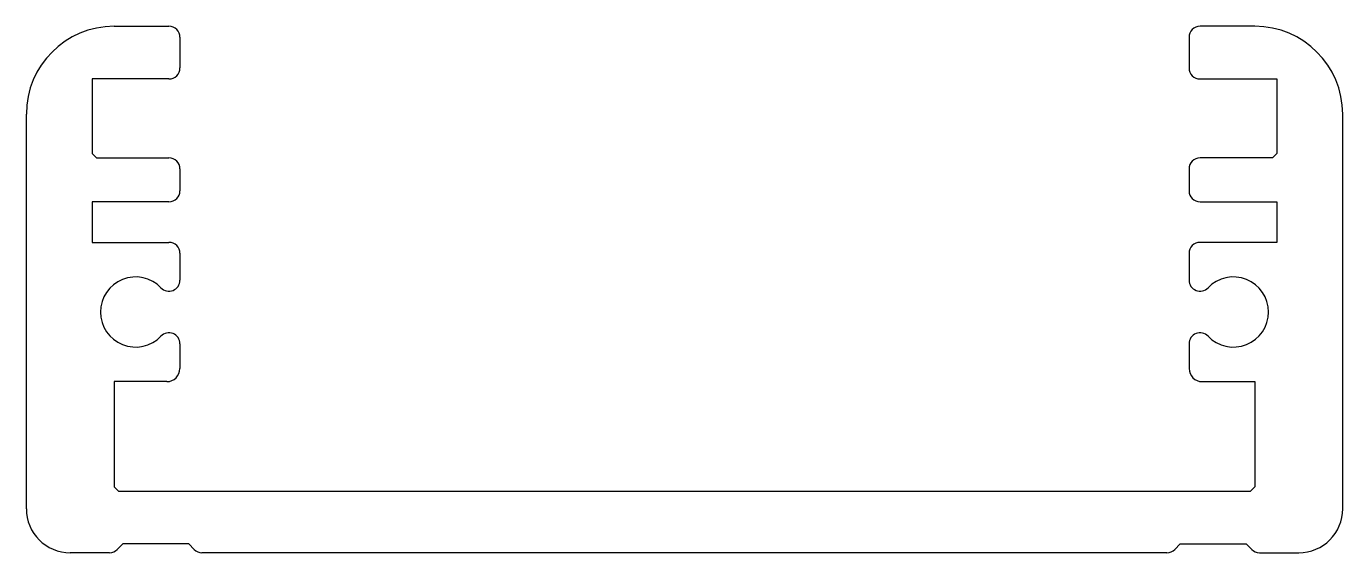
# Model space of a CAD drawing. Extents: x 3339.4 to 3369.4, y 1381.4 to 1393.4.
import ezdxf

# ---------------------------------------------------------------- set-up
doc = ezdxf.new("R2010")
doc.units = 0
doc.layers.get('0').update_dxf_attribs({"linetype": 'CONTINUOUS'})

msp = doc.modelspace()

# ---------------------------------------------------------------- linework, layer by layer
for p, q in [((3341.448, 1393.43), (3342.698, 1393.43)), ((3367.448, 1393.43), (3366.198, 1393.43)), ((3342.948, 1393.18), (3342.948, 1392.48)), ((3365.948, 1393.18), (3365.948, 1392.48)), ((3340.948, 1392.23), (3340.948, 1390.53)), ((3342.698, 1392.23), (3340.948, 1392.23)), ((3366.198, 1392.23), (3367.948, 1392.23)), ((3367.948, 1392.23), (3367.948, 1390.53)), ((3339.448, 1382.43), (3339.448, 1391.43)), ((3369.448, 1382.43), (3369.448, 1391.43)), ((3341.048, 1390.43), (3340.948, 1390.53)), ((3367.848, 1390.43), (3367.948, 1390.53)), ((3341.048, 1390.43), (3342.698, 1390.43)), ((3367.848, 1390.43), (3366.198, 1390.43)), ((3342.948, 1390.18), (3342.948, 1389.68)), ((3365.948, 1390.18), (3365.948, 1389.68)), ((3340.948, 1389.43), (3340.948, 1388.505)), ((3342.698, 1389.43), (3340.948, 1389.43)), ((3366.198, 1389.43), (3367.948, 1389.43)), ((3367.948, 1389.43), (3367.948, 1388.505)), ((3340.948, 1388.505), (3342.698, 1388.505)), ((3367.948, 1388.505), (3366.198, 1388.505)), ((3342.948, 1388.255), (3342.948, 1387.642)), ((3365.948, 1388.255), (3365.948, 1387.642)), ((3342.948, 1386.193), (3342.948, 1385.63)), ((3365.948, 1386.193), (3365.948, 1385.63)), ((3341.448, 1385.33), (3341.448, 1382.93)), ((3342.648, 1385.33), (3341.448, 1385.33)), ((3366.248, 1385.33), (3367.448, 1385.33)), ((3367.448, 1385.33), (3367.448, 1382.93)), ((3341.548, 1382.83), (3341.448, 1382.93)), ((3341.548, 1382.83), (3367.348, 1382.83)), ((3367.348, 1382.83), (3367.448, 1382.93)), ((3341.648, 1381.63), (3341.521, 1381.503)), ((3343.148, 1381.63), (3341.648, 1381.63)), ((3343.275, 1381.503), (3343.148, 1381.63)), ((3365.621, 1381.503), (3365.748, 1381.63)), ((3365.748, 1381.63), (3367.248, 1381.63)), ((3367.248, 1381.63), (3367.375, 1381.503)), ((3341.344, 1381.43), (3340.448, 1381.43)), ((3365.444, 1381.43), (3343.451, 1381.43)), ((3367.551, 1381.43), (3368.448, 1381.43))]:
    msp.add_line(p, q)
for centre, radius, start, end in [((3341.448, 1391.43), 2, 90, 180), ((3342.698, 1393.18), 0.25, 0, 90), ((3366.198, 1393.18), 0.25, 90, 180), ((3367.448, 1391.43), 2, 0, 90), ((3342.698, 1392.48), 0.25, 270, 360), ((3366.198, 1392.48), 0.25, 180, 270), ((3342.698, 1390.18), 0.25, 0, 90), ((3366.198, 1390.18), 0.25, 90, 180), ((3342.698, 1389.68), 0.25, 270, 360), ((3366.198, 1389.68), 0.25, 180, 270), ((3342.698, 1388.255), 0.25, 0, 90), ((3366.198, 1388.255), 0.25, 90, 180), ((3341.938, 1386.917), 0.8, 43.6301, 316.3699), ((3342.698, 1387.642), 0.25, 223.6301, 360), ((3366.198, 1387.642), 0.25, 180, 316.3699), ((3366.958, 1386.917), 0.8, 223.6301, 136.3699), ((3342.698, 1386.193), 0.25, 0, 136.3699), ((3366.198, 1386.193), 0.25, 43.6301, 180), ((3342.648, 1385.63), 0.3, 270, 360), ((3366.248, 1385.63), 0.3, 180, 270), ((3340.448, 1382.43), 1, 180, 270), ((3368.448, 1382.43), 1, 270, 0), ((3341.344, 1381.68), 0.25, 270, 315), ((3343.451, 1381.68), 0.25, 225, 270), ((3365.444, 1381.68), 0.25, 270, 315), ((3367.551, 1381.68), 0.25, 225, 270)]:
    msp.add_arc(centre, radius, start, end)

doc.saveas('drawing.dxf')
